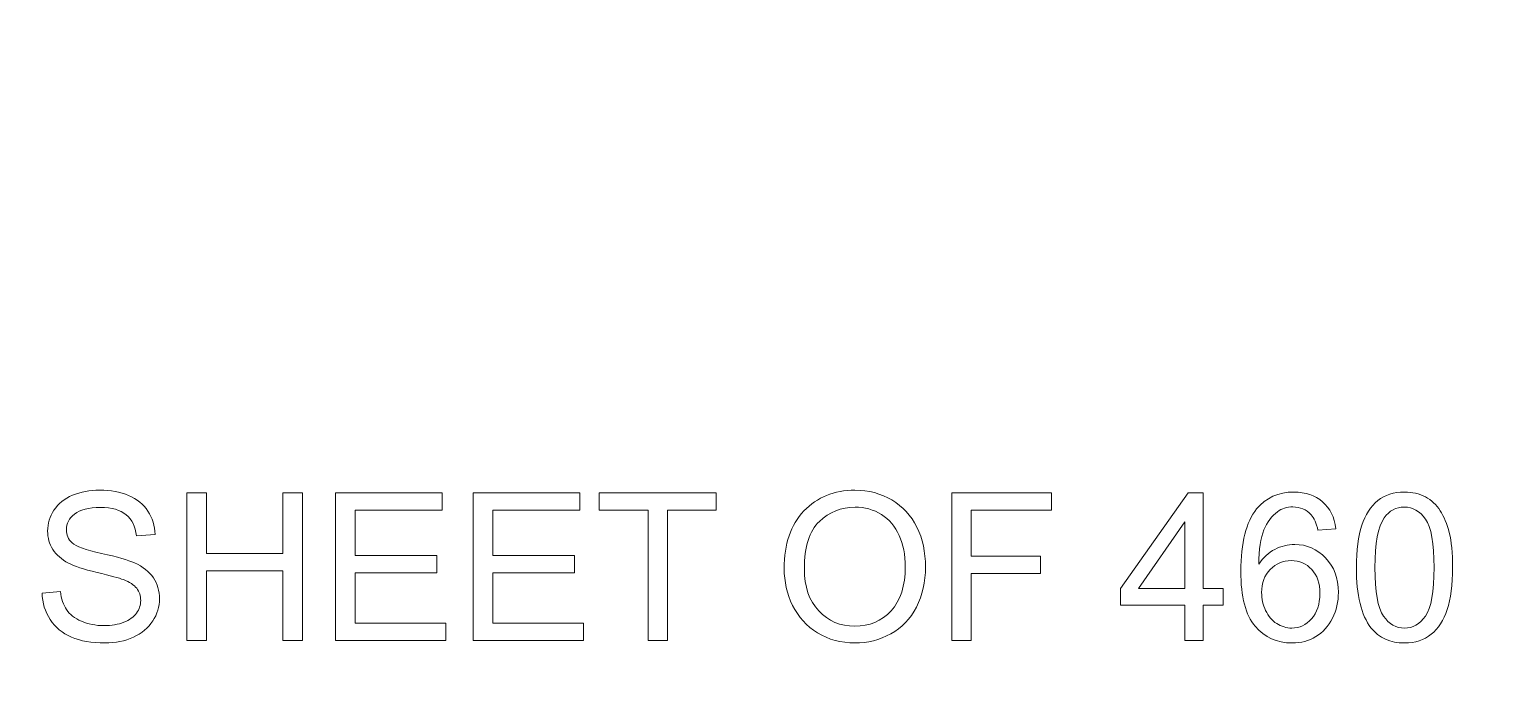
# Model space of a CAD drawing. Header units: millimetres. Extents: x -712 to 738, y -887 to 928.
# Drawn here: x 272.3 to 353.7, y -575.4 to -538.8 of the extents above; entities that cross this region are included whole.
import ezdxf

# ---------------------------------------------------------------- set-up
doc = ezdxf.new("R2010")
doc.units = ezdxf.units.MM
doc.header["$MEASUREMENT"] = 0
doc.layers.add('layer 1', color=7, linetype='Continuous')

msp = doc.modelspace()

# ---------------------------------------------------------------- linework, layer by layer
at = {"layer": 'layer 1', "lineweight": 9}
msp.add_open_spline([(-681.7377, -887.4186), (-681.7377, -887.4186), (706.7376, -887.4186), (706.7376, -887.4186), (706.7376, -887.4186), (723.657, -887.4186), (737.5, -873.5754), (737.5, -856.6561), (737.5, -856.6561), (737.5, -856.6561), (737.5, 556.8187), (737.5, 556.8187), (737.5, 556.8187), (737.5, 573.7381), (723.657, 587.5812), (706.7376, 587.5812), (706.7376, 587.5812), (706.7376, 587.5812), (-681.7377, 587.5812), (-681.7377, 587.5812), (-681.7377, 587.5812), (-698.657, 587.5812), (-712.5, 573.7381), (-712.5, 556.8187), (-712.5, 556.8187), (-712.5, 556.8187), (-712.5, -856.6561), (-712.5, -856.6561), (-712.5, -856.6561), (-712.5, -873.5754), (-698.657, -887.4186), (-681.7377, -887.4186)], degree=3, knots=[0, 0, 0, 0, 0.1111111, 0.1111111, 0.1111111, 0.1111111, 0.2222222, 0.2222222, 0.2222222, 0.2222222, 0.3333333, 0.3333333, 0.3333333, 0.3333333, 0.4444444, 0.4444444, 0.4444444, 0.4444444, 0.5555556, 0.5555556, 0.5555556, 0.5555556, 0.6666667, 0.6666667, 0.6666667, 0.6666667, 0.7777778, 0.7777778, 0.7777778, 0.7777778, 1, 1, 1, 1], dxfattribs=at)
at = {"layer": 'layer 1', "color": 250, "lineweight": 9}
for points, knots in [([(273.0298, -570.1956), (273.0298, -570.1956), (274.053, -570.1036), (274.053, -570.1036), (274.053, -570.1036), (274.1009, -570.5175), (274.214, -570.8567), (274.3922, -571.123), (274.3922, -571.123), (274.5704, -571.3874), (274.8463, -571.602), (275.2199, -571.7668), (275.2199, -571.7668), (275.5936, -571.9297), (276.0151, -572.0121), (276.4826, -572.0121), (276.4826, -572.0121), (276.8984, -572.0121), (277.2644, -571.9507), (277.5825, -571.8262), (277.5825, -571.8262), (277.9005, -571.7016), (278.1362, -571.5311), (278.2914, -571.3146), (278.2914, -571.3146), (278.4466, -571.0981), (278.5252, -570.8624), (278.5252, -570.6095), (278.5252, -570.6095), (278.5252, -570.3527), (278.4504, -570.1285), (278.301, -569.935), (278.301, -569.935), (278.1515, -569.7434), (277.9044, -569.5825), (277.5595, -569.4502), (277.5595, -569.4502), (277.3391, -569.3659), (276.8505, -569.2318), (276.0937, -569.0498), (276.0937, -569.0498), (275.3368, -568.8678), (274.808, -568.6972), (274.5052, -568.5363), (274.5052, -568.5363), (274.1124, -568.3293), (273.8212, -568.0726), (273.6296, -567.7679), (273.6296, -567.7679), (273.436, -567.4633), (273.3402, -567.1203), (273.3402, -566.7428), (273.3402, -566.7428), (273.3402, -566.3251), (273.459, -565.9362), (273.6947, -565.5759), (273.6947, -565.5759), (273.9304, -565.2138), (274.2734, -564.9398), (274.7275, -564.752), (274.7275, -564.752), (275.1797, -564.5642), (275.6836, -564.4703), (276.2374, -564.4703), (276.2374, -564.4703), (276.8467, -564.4703), (277.3851, -564.5681), (277.8507, -564.7654), (277.8507, -564.7654), (278.3163, -564.9609), (278.6746, -565.2502), (278.9256, -565.6334), (278.9256, -565.6334), (279.1766, -566.0147), (279.3108, -566.4477), (279.3299, -566.9306), (279.3299, -566.9306), (279.3299, -566.9306), (278.2837, -567.0111), (278.2837, -567.0111), (278.2837, -567.0111), (278.2282, -566.4918), (278.0385, -566.099), (277.7147, -565.8346), (277.7147, -565.8346), (277.3908, -565.5683), (276.9118, -565.4361), (276.2795, -565.4361), (276.2795, -565.4361), (275.6204, -565.4361), (275.1394, -565.5568), (274.8386, -565.7982), (274.8386, -565.7982), (274.5378, -566.0396), (274.3864, -566.3309), (274.3864, -566.6719), (274.3864, -566.6719), (274.3864, -566.967), (274.4937, -567.2103), (274.7064, -567.402), (274.7064, -567.402), (274.9172, -567.5916), (275.4633, -567.789), (276.3485, -567.9883), (276.3485, -567.9883), (277.2337, -568.1895), (277.8411, -568.3638), (278.1707, -568.5133), (278.1707, -568.5133), (278.6478, -568.7336), (279.0023, -569.0115), (279.2303, -569.3506), (279.2303, -569.3506), (279.4583, -569.6878), (279.5713, -570.0768), (279.5713, -570.5175), (279.5713, -570.5175), (279.5713, -570.9563), (279.4468, -571.3663), (279.1958, -571.7534), (279.1958, -571.7534), (278.9448, -572.1404), (278.5865, -572.4413), (278.117, -572.6559), (278.117, -572.6559), (277.6476, -572.8705), (277.1207, -572.9778), (276.5324, -572.9778), (276.5324, -572.9778), (275.789, -572.9778), (275.1663, -572.8685), (274.6643, -572.652), (274.6643, -572.652), (274.1603, -572.4355), (273.7675, -572.1098), (273.482, -571.6729), (273.482, -571.6729), (273.1946, -571.238), (273.0452, -570.7455), (273.0298, -570.1956)], [0, 0, 0, 0, 0.0277778, 0.0277778, 0.0277778, 0.0277778, 0.0555556, 0.0555556, 0.0555556, 0.0555556, 0.0833333, 0.0833333, 0.0833333, 0.0833333, 0.1111111, 0.1111111, 0.1111111, 0.1111111, 0.1388889, 0.1388889, 0.1388889, 0.1388889, 0.1666667, 0.1666667, 0.1666667, 0.1666667, 0.1944444, 0.1944444, 0.1944444, 0.1944444, 0.2222222, 0.2222222, 0.2222222, 0.2222222, 0.25, 0.25, 0.25, 0.25, 0.2777778, 0.2777778, 0.2777778, 0.2777778, 0.3055556, 0.3055556, 0.3055556, 0.3055556, 0.3333333, 0.3333333, 0.3333333, 0.3333333, 0.3611111, 0.3611111, 0.3611111, 0.3611111, 0.3888889, 0.3888889, 0.3888889, 0.3888889, 0.4166667, 0.4166667, 0.4166667, 0.4166667, 0.4444444, 0.4444444, 0.4444444, 0.4444444, 0.4722222, 0.4722222, 0.4722222, 0.4722222, 0.5, 0.5, 0.5, 0.5, 0.5277778, 0.5277778, 0.5277778, 0.5277778, 0.5555556, 0.5555556, 0.5555556, 0.5555556, 0.5833333, 0.5833333, 0.5833333, 0.5833333, 0.6111111, 0.6111111, 0.6111111, 0.6111111, 0.6388889, 0.6388889, 0.6388889, 0.6388889, 0.6666667, 0.6666667, 0.6666667, 0.6666667, 0.6944444, 0.6944444, 0.6944444, 0.6944444, 0.7222222, 0.7222222, 0.7222222, 0.7222222, 0.75, 0.75, 0.75, 0.75, 0.7777778, 0.7777778, 0.7777778, 0.7777778, 0.8055556, 0.8055556, 0.8055556, 0.8055556, 0.8333333, 0.8333333, 0.8333333, 0.8333333, 0.8611111, 0.8611111, 0.8611111, 0.8611111, 0.8888889, 0.8888889, 0.8888889, 0.8888889, 0.9166667, 0.9166667, 0.9166667, 0.9166667, 0.9444444, 0.9444444, 0.9444444, 0.9444444, 1, 1, 1, 1]), ([(281.1004, -572.8398), (281.1004, -572.8398), (281.1004, -564.6083), (281.1004, -564.6083), (281.1004, -564.6083), (281.1004, -564.6083), (282.1926, -564.6083), (282.1926, -564.6083), (282.1926, -564.6083), (282.1926, -564.6083), (282.1926, -567.9998), (282.1926, -567.9998), (282.1926, -567.9998), (282.1926, -567.9998), (286.4463, -567.9998), (286.4463, -567.9998), (286.4463, -567.9998), (286.4463, -567.9998), (286.4463, -564.6083), (286.4463, -564.6083), (286.4463, -564.6083), (286.4463, -564.6083), (287.5385, -564.6083), (287.5385, -564.6083), (287.5385, -564.6083), (287.5385, -564.6083), (287.5385, -572.8398), (287.5385, -572.8398), (287.5385, -572.8398), (287.5385, -572.8398), (286.4463, -572.8398), (286.4463, -572.8398), (286.4463, -572.8398), (286.4463, -572.8398), (286.4463, -568.9655), (286.4463, -568.9655), (286.4463, -568.9655), (286.4463, -568.9655), (282.1926, -568.9655), (282.1926, -568.9655), (282.1926, -568.9655), (282.1926, -568.9655), (282.1926, -572.8398), (282.1926, -572.8398), (282.1926, -572.8398), (282.1926, -572.8398), (281.1004, -572.8398), (281.1004, -572.8398)], [0, 0, 0, 0, 0.0769231, 0.0769231, 0.0769231, 0.0769231, 0.1538462, 0.1538462, 0.1538462, 0.1538462, 0.2307692, 0.2307692, 0.2307692, 0.2307692, 0.3076923, 0.3076923, 0.3076923, 0.3076923, 0.3846154, 0.3846154, 0.3846154, 0.3846154, 0.4615385, 0.4615385, 0.4615385, 0.4615385, 0.5384615, 0.5384615, 0.5384615, 0.5384615, 0.6153846, 0.6153846, 0.6153846, 0.6153846, 0.6923077, 0.6923077, 0.6923077, 0.6923077, 0.7692308, 0.7692308, 0.7692308, 0.7692308, 0.8461538, 0.8461538, 0.8461538, 0.8461538, 1, 1, 1, 1]), ([(289.3798, -572.8398), (289.3798, -572.8398), (289.3798, -564.6083), (289.3798, -564.6083), (289.3798, -564.6083), (289.3798, -564.6083), (295.3235, -564.6083), (295.3235, -564.6083), (295.3235, -564.6083), (295.3235, -564.6083), (295.3235, -565.574), (295.3235, -565.574), (295.3235, -565.574), (295.3235, -565.574), (290.472, -565.574), (290.472, -565.574), (290.472, -565.574), (290.472, -565.574), (290.472, -568.1032), (290.472, -568.1032), (290.472, -568.1032), (290.472, -568.1032), (295.0131, -568.1032), (295.0131, -568.1032), (295.0131, -568.1032), (295.0131, -568.1032), (295.0131, -569.0689), (295.0131, -569.0689), (295.0131, -569.0689), (295.0131, -569.0689), (290.472, -569.0689), (290.472, -569.0689), (290.472, -569.0689), (290.472, -569.0689), (290.472, -571.8741), (290.472, -571.8741), (290.472, -571.8741), (290.472, -571.8741), (295.519, -571.8741), (295.519, -571.8741), (295.519, -571.8741), (295.519, -571.8741), (295.519, -572.8398), (295.519, -572.8398), (295.519, -572.8398), (295.519, -572.8398), (289.3798, -572.8398), (289.3798, -572.8398)], [0, 0, 0, 0, 0.0769231, 0.0769231, 0.0769231, 0.0769231, 0.1538462, 0.1538462, 0.1538462, 0.1538462, 0.2307692, 0.2307692, 0.2307692, 0.2307692, 0.3076923, 0.3076923, 0.3076923, 0.3076923, 0.3846154, 0.3846154, 0.3846154, 0.3846154, 0.4615385, 0.4615385, 0.4615385, 0.4615385, 0.5384615, 0.5384615, 0.5384615, 0.5384615, 0.6153846, 0.6153846, 0.6153846, 0.6153846, 0.6923077, 0.6923077, 0.6923077, 0.6923077, 0.7692308, 0.7692308, 0.7692308, 0.7692308, 0.8461538, 0.8461538, 0.8461538, 0.8461538, 1, 1, 1, 1]), ([(297.048, -572.8398), (297.048, -572.8398), (297.048, -564.6083), (297.048, -564.6083), (297.048, -564.6083), (297.048, -564.6083), (302.9917, -564.6083), (302.9917, -564.6083), (302.9917, -564.6083), (302.9917, -564.6083), (302.9917, -565.574), (302.9917, -565.574), (302.9917, -565.574), (302.9917, -565.574), (298.1402, -565.574), (298.1402, -565.574), (298.1402, -565.574), (298.1402, -565.574), (298.1402, -568.1032), (298.1402, -568.1032), (298.1402, -568.1032), (298.1402, -568.1032), (302.6813, -568.1032), (302.6813, -568.1032), (302.6813, -568.1032), (302.6813, -568.1032), (302.6813, -569.0689), (302.6813, -569.0689), (302.6813, -569.0689), (302.6813, -569.0689), (298.1402, -569.0689), (298.1402, -569.0689), (298.1402, -569.0689), (298.1402, -569.0689), (298.1402, -571.8741), (298.1402, -571.8741), (298.1402, -571.8741), (298.1402, -571.8741), (303.1872, -571.8741), (303.1872, -571.8741), (303.1872, -571.8741), (303.1872, -571.8741), (303.1872, -572.8398), (303.1872, -572.8398), (303.1872, -572.8398), (303.1872, -572.8398), (297.048, -572.8398), (297.048, -572.8398)], [0, 0, 0, 0, 0.0769231, 0.0769231, 0.0769231, 0.0769231, 0.1538462, 0.1538462, 0.1538462, 0.1538462, 0.2307692, 0.2307692, 0.2307692, 0.2307692, 0.3076923, 0.3076923, 0.3076923, 0.3076923, 0.3846154, 0.3846154, 0.3846154, 0.3846154, 0.4615385, 0.4615385, 0.4615385, 0.4615385, 0.5384615, 0.5384615, 0.5384615, 0.5384615, 0.6153846, 0.6153846, 0.6153846, 0.6153846, 0.6923077, 0.6923077, 0.6923077, 0.6923077, 0.7692308, 0.7692308, 0.7692308, 0.7692308, 0.8461538, 0.8461538, 0.8461538, 0.8461538, 1, 1, 1, 1]), ([(306.7856, -572.8398), (306.7856, -572.8398), (306.7856, -565.574), (306.7856, -565.574), (306.7856, -565.574), (306.7856, -565.574), (304.0724, -565.574), (304.0724, -565.574), (304.0724, -565.574), (304.0724, -565.574), (304.0724, -564.6083), (304.0724, -564.6083), (304.0724, -564.6083), (304.0724, -564.6083), (310.5909, -564.6083), (310.5909, -564.6083), (310.5909, -564.6083), (310.5909, -564.6083), (310.5909, -565.574), (310.5909, -565.574), (310.5909, -565.574), (310.5909, -565.574), (307.8778, -565.574), (307.8778, -565.574), (307.8778, -565.574), (307.8778, -565.574), (307.8778, -572.8398), (307.8778, -572.8398), (307.8778, -572.8398), (307.8778, -572.8398), (306.7856, -572.8398), (306.7856, -572.8398)], [0, 0, 0, 0, 0.1111111, 0.1111111, 0.1111111, 0.1111111, 0.2222222, 0.2222222, 0.2222222, 0.2222222, 0.3333333, 0.3333333, 0.3333333, 0.3333333, 0.4444444, 0.4444444, 0.4444444, 0.4444444, 0.5555556, 0.5555556, 0.5555556, 0.5555556, 0.6666667, 0.6666667, 0.6666667, 0.6666667, 0.7777778, 0.7777778, 0.7777778, 0.7777778, 1, 1, 1, 1]), ([(314.3694, -568.8333), (314.3694, -567.469), (314.7373, -566.3998), (315.4712, -565.6277), (315.4712, -565.6277), (316.205, -564.8555), (317.1516, -564.4703), (318.3127, -564.4703), (318.3127, -564.4703), (319.0734, -564.4703), (319.7575, -564.6524), (320.3687, -565.0145), (320.3687, -565.0145), (320.978, -565.3767), (321.4436, -565.8825), (321.7636, -566.5321), (321.7636, -566.5321), (322.0836, -567.1797), (322.2445, -567.9155), (322.2445, -568.7375), (322.2445, -568.7375), (322.2445, -569.571), (322.0759, -570.3182), (321.7387, -570.9755), (321.7387, -570.9755), (321.4015, -571.6346), (320.9244, -572.1328), (320.3074, -572.47), (320.3074, -572.47), (319.6885, -572.8091), (319.0217, -572.9778), (318.307, -572.9778), (318.307, -572.9778), (317.531, -572.9778), (316.8393, -572.79), (316.228, -572.4163), (316.228, -572.4163), (315.6187, -572.0427), (315.155, -571.533), (314.8408, -570.8854), (314.8408, -570.8854), (314.5266, -570.2397), (314.3694, -569.5556), (314.3694, -568.8333)], [0, 0, 0, 0, 0.0833333, 0.0833333, 0.0833333, 0.0833333, 0.1666667, 0.1666667, 0.1666667, 0.1666667, 0.25, 0.25, 0.25, 0.25, 0.3333333, 0.3333333, 0.3333333, 0.3333333, 0.4166667, 0.4166667, 0.4166667, 0.4166667, 0.5, 0.5, 0.5, 0.5, 0.5833333, 0.5833333, 0.5833333, 0.5833333, 0.6666667, 0.6666667, 0.6666667, 0.6666667, 0.75, 0.75, 0.75, 0.75, 0.8333333, 0.8333333, 0.8333333, 0.8333333, 1, 1, 1, 1]), ([(323.7027, -572.8398), (323.7027, -572.8398), (323.7027, -564.6083), (323.7027, -564.6083), (323.7027, -564.6083), (323.7027, -564.6083), (329.2555, -564.6083), (329.2555, -564.6083), (329.2555, -564.6083), (329.2555, -564.6083), (329.2555, -565.574), (329.2555, -565.574), (329.2555, -565.574), (329.2555, -565.574), (324.7949, -565.574), (324.7949, -565.574), (324.7949, -565.574), (324.7949, -565.574), (324.7949, -568.1377), (324.7949, -568.1377), (324.7949, -568.1377), (324.7949, -568.1377), (328.6577, -568.1377), (328.6577, -568.1377), (328.6577, -568.1377), (328.6577, -568.1377), (328.6577, -569.1034), (328.6577, -569.1034), (328.6577, -569.1034), (328.6577, -569.1034), (324.7949, -569.1034), (324.7949, -569.1034), (324.7949, -569.1034), (324.7949, -569.1034), (324.7949, -572.8398), (324.7949, -572.8398), (324.7949, -572.8398), (324.7949, -572.8398), (323.7027, -572.8398), (323.7027, -572.8398)], [0, 0, 0, 0, 0.0909091, 0.0909091, 0.0909091, 0.0909091, 0.1818182, 0.1818182, 0.1818182, 0.1818182, 0.2727273, 0.2727273, 0.2727273, 0.2727273, 0.3636364, 0.3636364, 0.3636364, 0.3636364, 0.4545455, 0.4545455, 0.4545455, 0.4545455, 0.5454545, 0.5454545, 0.5454545, 0.5454545, 0.6363636, 0.6363636, 0.6363636, 0.6363636, 0.7272727, 0.7272727, 0.7272727, 0.7272727, 0.8181818, 0.8181818, 0.8181818, 0.8181818, 1, 1, 1, 1]), ([(336.6899, -572.8398), (336.6899, -572.8398), (336.6899, -570.8739), (336.6899, -570.8739), (336.6899, -570.8739), (336.6899, -570.8739), (333.1145, -570.8739), (333.1145, -570.8739), (333.1145, -570.8739), (333.1145, -570.8739), (333.1145, -569.9427), (333.1145, -569.9427), (333.1145, -569.9427), (333.1145, -569.9427), (336.8738, -564.6083), (336.8738, -564.6083), (336.8738, -564.6083), (336.8738, -564.6083), (337.7016, -564.6083), (337.7016, -564.6083), (337.7016, -564.6083), (337.7016, -564.6083), (337.7016, -569.9427), (337.7016, -569.9427), (337.7016, -569.9427), (337.7016, -569.9427), (338.8167, -569.9427), (338.8167, -569.9427), (338.8167, -569.9427), (338.8167, -569.9427), (338.8167, -570.8739), (338.8167, -570.8739), (338.8167, -570.8739), (338.8167, -570.8739), (337.7016, -570.8739), (337.7016, -570.8739), (337.7016, -570.8739), (337.7016, -570.8739), (337.7016, -572.8398), (337.7016, -572.8398), (337.7016, -572.8398), (337.7016, -572.8398), (336.6899, -572.8398), (336.6899, -572.8398)], [0, 0, 0, 0, 0.0833333, 0.0833333, 0.0833333, 0.0833333, 0.1666667, 0.1666667, 0.1666667, 0.1666667, 0.25, 0.25, 0.25, 0.25, 0.3333333, 0.3333333, 0.3333333, 0.3333333, 0.4166667, 0.4166667, 0.4166667, 0.4166667, 0.5, 0.5, 0.5, 0.5, 0.5833333, 0.5833333, 0.5833333, 0.5833333, 0.6666667, 0.6666667, 0.6666667, 0.6666667, 0.75, 0.75, 0.75, 0.75, 0.8333333, 0.8333333, 0.8333333, 0.8333333, 1, 1, 1, 1]), ([(345.1073, -566.6202), (345.1073, -566.6202), (344.1071, -566.7007), (344.1071, -566.7007), (344.1071, -566.7007), (344.017, -566.304), (343.8886, -566.0147), (343.7219, -565.8346), (343.7219, -565.8346), (343.4479, -565.5453), (343.1088, -565.4016), (342.7064, -565.4016), (342.7064, -565.4016), (342.3826, -565.4016), (342.0952, -565.4916), (341.848, -565.6717), (341.848, -565.6717), (341.5299, -565.9036), (341.2808, -566.2408), (341.095, -566.6853), (341.095, -566.6853), (340.911, -567.1318), (340.8152, -567.766), (340.8076, -568.588), (340.8076, -568.588), (341.0509, -568.2182), (341.3498, -567.9423), (341.7024, -567.7641), (341.7024, -567.7641), (342.0549, -567.584), (342.4228, -567.4939), (342.8099, -567.4939), (342.8099, -567.4939), (343.4843, -567.4939), (344.0592, -567.743), (344.5343, -568.2393), (344.5343, -568.2393), (345.0076, -568.7355), (345.2452, -569.3755), (345.2452, -570.163), (345.2452, -570.163), (345.2452, -570.6804), (345.1341, -571.1594), (344.9118, -571.6039), (344.9118, -571.6039), (344.6876, -572.0485), (344.383, -572.3876), (343.9921, -572.6233), (343.9921, -572.6233), (343.6031, -572.859), (343.1605, -572.9778), (342.6662, -572.9778), (342.6662, -572.9778), (341.825, -572.9778), (341.1371, -572.6674), (340.6045, -572.0485), (340.6045, -572.0485), (340.0737, -571.4296), (339.8074, -570.4083), (339.8074, -568.9866), (339.8074, -568.9866), (339.8074, -567.3962), (340.1024, -566.2389), (340.6907, -565.5165), (340.6907, -565.5165), (341.2042, -564.8881), (341.8959, -564.5738), (342.7677, -564.5738), (342.7677, -564.5738), (343.4154, -564.5738), (343.948, -564.7558), (344.3619, -565.118), (344.3619, -565.118), (344.7758, -565.4801), (345.0249, -565.9802), (345.1073, -566.6202)], [0, 0, 0, 0, 0.05, 0.05, 0.05, 0.05, 0.1, 0.1, 0.1, 0.1, 0.15, 0.15, 0.15, 0.15, 0.2, 0.2, 0.2, 0.2, 0.25, 0.25, 0.25, 0.25, 0.3, 0.3, 0.3, 0.3, 0.35, 0.35, 0.35, 0.35, 0.4, 0.4, 0.4, 0.4, 0.45, 0.45, 0.45, 0.45, 0.5, 0.5, 0.5, 0.5, 0.55, 0.55, 0.55, 0.55, 0.6, 0.6, 0.6, 0.6, 0.65, 0.65, 0.65, 0.65, 0.7, 0.7, 0.7, 0.7, 0.75, 0.75, 0.75, 0.75, 0.8, 0.8, 0.8, 0.8, 0.85, 0.85, 0.85, 0.85, 0.9, 0.9, 0.9, 0.9, 1, 1, 1, 1]), ([(346.2474, -568.7777), (346.2474, -567.8062), (346.347, -567.0207), (346.5463, -566.4267), (346.5463, -566.4267), (346.7475, -565.8308), (347.0444, -565.3728), (347.4392, -565.0528), (347.4392, -565.0528), (347.832, -564.7329), (348.3282, -564.5738), (348.926, -564.5738), (348.926, -564.5738), (349.3667, -564.5738), (349.7538, -564.662), (350.0891, -564.8402), (350.0891, -564.8402), (350.4225, -565.0183), (350.6984, -565.2751), (350.913, -565.6104), (350.913, -565.6104), (351.1276, -565.9438), (351.2962, -566.3519), (351.4189, -566.8329), (351.4189, -566.8329), (351.5434, -567.3138), (351.6047, -567.9634), (351.6047, -568.7777), (351.6047, -568.7777), (351.6047, -569.7434), (351.5051, -570.5252), (351.3077, -571.1192), (351.3077, -571.1192), (351.1104, -571.7151), (350.8134, -572.173), (350.4187, -572.4949), (350.4187, -572.4949), (350.0259, -572.8168), (349.5277, -572.9778), (348.926, -572.9778), (348.926, -572.9778), (348.1347, -572.9778), (347.512, -572.6961), (347.0598, -572.1308), (347.0598, -572.1308), (346.5175, -571.4411), (346.2474, -570.324), (346.2474, -568.7777)], [0, 0, 0, 0, 0.0769231, 0.0769231, 0.0769231, 0.0769231, 0.1538462, 0.1538462, 0.1538462, 0.1538462, 0.2307692, 0.2307692, 0.2307692, 0.2307692, 0.3076923, 0.3076923, 0.3076923, 0.3076923, 0.3846154, 0.3846154, 0.3846154, 0.3846154, 0.4615385, 0.4615385, 0.4615385, 0.4615385, 0.5384615, 0.5384615, 0.5384615, 0.5384615, 0.6153846, 0.6153846, 0.6153846, 0.6153846, 0.6923077, 0.6923077, 0.6923077, 0.6923077, 0.7692308, 0.7692308, 0.7692308, 0.7692308, 0.8461538, 0.8461538, 0.8461538, 0.8461538, 1, 1, 1, 1]), ([(315.4961, -568.8524), (315.4961, -569.843), (315.7624, -570.6229), (316.2951, -571.192), (316.2951, -571.192), (316.8278, -571.761), (317.4965, -572.0465), (318.3012, -572.0465), (318.3012, -572.0465), (319.1213, -572.0465), (319.7939, -571.7591), (320.3246, -571.1843), (320.3246, -571.1843), (320.8535, -570.6095), (321.1179, -569.7932), (321.1179, -568.7355), (321.1179, -568.7355), (321.1179, -568.0668), (321.0048, -567.4824), (320.7787, -566.9842), (320.7787, -566.9842), (320.5526, -566.4861), (320.2212, -566.099), (319.7862, -565.825), (319.7862, -565.825), (319.3493, -565.551), (318.8607, -565.4131), (318.3185, -565.4131), (318.3185, -565.4131), (317.5482, -565.4131), (316.8852, -565.6775), (316.3296, -566.2063), (316.3296, -566.2063), (315.7739, -566.7352), (315.4961, -567.6166), (315.4961, -568.8524)], [0, 0, 0, 0, 0.1, 0.1, 0.1, 0.1, 0.2, 0.2, 0.2, 0.2, 0.3, 0.3, 0.3, 0.3, 0.4, 0.4, 0.4, 0.4, 0.5, 0.5, 0.5, 0.5, 0.6, 0.6, 0.6, 0.6, 0.7, 0.7, 0.7, 0.7, 0.8, 0.8, 0.8, 0.8, 1, 1, 1, 1]), ([(347.282, -568.7815), (347.282, -570.1362), (347.4392, -571.0368), (347.7553, -571.4813), (347.7553, -571.4813), (348.0715, -571.9277), (348.4623, -572.15), (348.926, -572.15), (348.926, -572.15), (349.3897, -572.15), (349.7806, -571.9258), (350.0968, -571.4794), (350.0968, -571.4794), (350.4129, -571.031), (350.57, -570.1324), (350.57, -568.7815), (350.57, -568.7815), (350.57, -567.4269), (350.4129, -566.5263), (350.0968, -566.0818), (350.0968, -566.0818), (349.7825, -565.6353), (349.3878, -565.4131), (348.9145, -565.4131), (348.9145, -565.4131), (348.4508, -565.4131), (348.0791, -565.6104), (347.8013, -566.0032), (347.8013, -566.0032), (347.4545, -566.5033), (347.282, -567.4307), (347.282, -568.7815)], [0, 0, 0, 0, 0.1111111, 0.1111111, 0.1111111, 0.1111111, 0.2222222, 0.2222222, 0.2222222, 0.2222222, 0.3333333, 0.3333333, 0.3333333, 0.3333333, 0.4444444, 0.4444444, 0.4444444, 0.4444444, 0.5555556, 0.5555556, 0.5555556, 0.5555556, 0.6666667, 0.6666667, 0.6666667, 0.6666667, 0.7777778, 0.7777778, 0.7777778, 0.7777778, 1, 1, 1, 1]), ([(336.6899, -569.9427), (336.6899, -569.9427), (336.6899, -566.2389), (336.6899, -566.2389), (336.6899, -566.2389), (336.6899, -566.2389), (334.1089, -569.9427), (334.1089, -569.9427), (334.1089, -569.9427), (334.1089, -569.9427), (336.6899, -569.9427), (336.6899, -569.9427)], [0, 0, 0, 0, 0.25, 0.25, 0.25, 0.25, 0.5, 0.5, 0.5, 0.5, 1, 1, 1, 1]), ([(340.9685, -570.1726), (340.9685, -570.5213), (341.0432, -570.8547), (341.1908, -571.1728), (341.1908, -571.1728), (341.3383, -571.4909), (341.5453, -571.7323), (341.8078, -571.899), (341.8078, -571.899), (342.0722, -572.0657), (342.3519, -572.15), (342.6489, -572.15), (342.6489, -572.15), (343.08, -572.15), (343.4479, -571.9776), (343.7526, -571.6327), (343.7526, -571.6327), (344.0572, -571.2878), (344.2105, -570.8202), (344.2105, -570.2282), (344.2105, -570.2282), (344.2105, -569.6591), (344.0592, -569.2107), (343.7583, -568.8831), (343.7583, -568.8831), (343.4575, -568.5554), (343.0743, -568.3907), (342.6087, -568.3907), (342.6087, -568.3907), (342.1527, -568.3907), (341.7637, -568.5554), (341.4456, -568.8831), (341.4456, -568.8831), (341.1275, -569.2107), (340.9685, -569.6399), (340.9685, -570.1726)], [0, 0, 0, 0, 0.1, 0.1, 0.1, 0.1, 0.2, 0.2, 0.2, 0.2, 0.3, 0.3, 0.3, 0.3, 0.4, 0.4, 0.4, 0.4, 0.5, 0.5, 0.5, 0.5, 0.6, 0.6, 0.6, 0.6, 0.7, 0.7, 0.7, 0.7, 0.8, 0.8, 0.8, 0.8, 1, 1, 1, 1])]:
    msp.add_open_spline(points, degree=3, knots=knots, dxfattribs=at)

doc.saveas('drawing.dxf')
